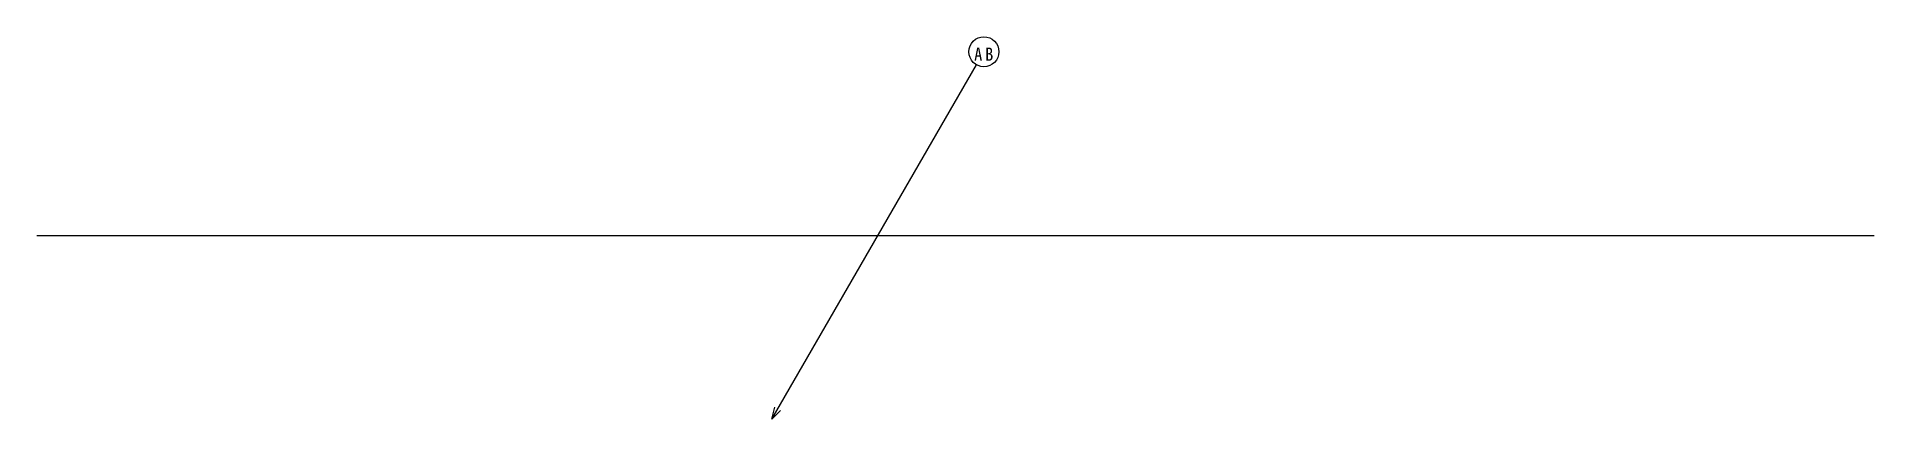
# Model space of a CAD drawing. Units: millimetres at full size, sheet at 1:100. Extents: x -15551 to 15061, y -6551 to -179.
import ezdxf

# ---------------------------------------------------------------- set-up
doc = ezdxf.new("R2010")
doc.units = ezdxf.units.MM
doc.header["$LTSCALE"] = 100
doc.layers.add('0-0', color=7, linetype='Continuous')
doc.styles.add('ＭＳ ゴシック', font='')
doc.styles.get('ＭＳ ゴシック').set_extended_font_data('MS Gothic')

msp = doc.modelspace()

# ---------------------------------------------------------------- linework, layer by layer
at = {"layer": '0-0'}
for p, q in [((-3306.1, -6551), (103.7, -645.1)), ((-15551, -3489.8), (15061.2, -3489.8)), ((-3306.1, -6551), (-3252.5, -6351)), ((-3306.1, -6551), (-3159.7, -6404.6))]:
    msp.add_line(p, q, dxfattribs=at)
msp.add_circle((228.7, -428.6), 250, dxfattribs=at)

# ---------------------------------------------------------------- texts
at = {"layer": '0-0', "insert": (66.2, -578.6), "char_height": 219.9, "attachment_point": 7, "style": 'ＭＳ ゴシック'}
msp.add_mtext('\\T1.36;\\W0.9;AB', dxfattribs=at)

doc.saveas('drawing.dxf')
